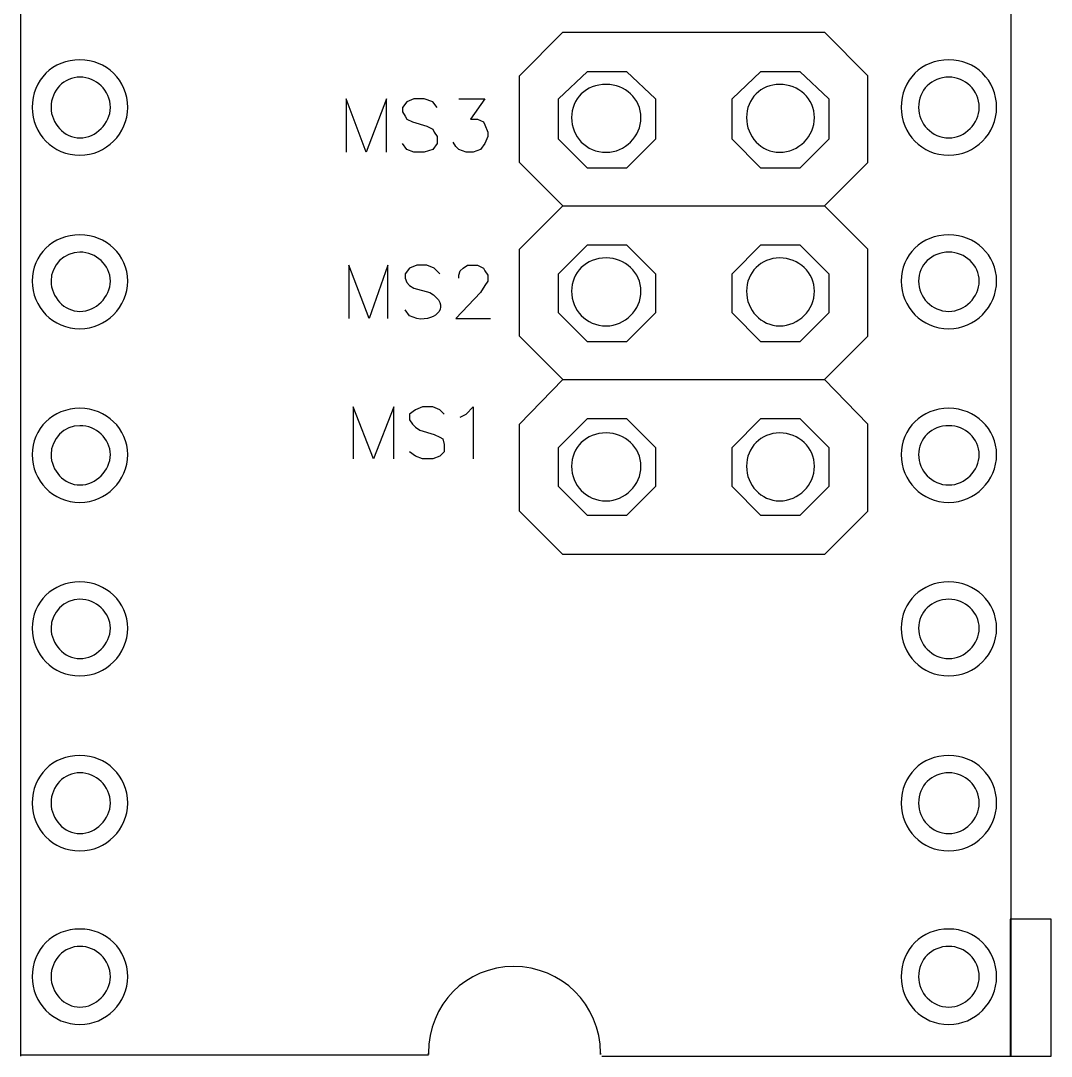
# Model space of a CAD drawing. Extents: x 236 to 550, y 195 to 401.
# Drawn here: x 394.71 to 437.48, y 314.84 to 357.8 of the extents above; entities that cross this region are included whole.
import ezdxf

# ---------------------------------------------------------------- set-up
doc = ezdxf.new("R2010")
doc.units = 0
doc.layers.add('x3v1_1_wiring_diagram', color=7, linetype='CONTINUOUS')

msp = doc.modelspace()

# ---------------------------------------------------------------- linework, layer by layer
at = {"layer": 'x3v1_1_wiring_diagram', "color": 7}
for points in [[(394.7077, 314.8367), (394.7077, 371.8366)], [(435.8075, 314.8367), (435.8075, 371.8366)], [(417.2077, 350.1167), (415.4077, 351.9167), (415.4077, 355.5167), (417.2077, 357.3167), (428.0675, 357.3167)], [(429.8675, 355.5167), (428.0675, 357.3167)], [(419.8476, 355.6967), (421.0475, 354.5566), (421.0475, 352.8768), (419.8476, 351.6766), (418.2276, 351.6766), (417.0277, 352.8768), (417.0277, 354.5566), (418.2276, 355.6967), (419.8476, 355.6967), (419.8476, 355.6967)], [(419.8476, 355.6967), (421.0475, 354.5566), (421.0475, 352.8768), (419.8476, 351.6766), (418.2276, 351.6766), (417.0277, 352.8768), (417.0277, 354.5566), (418.2276, 355.6967), (419.8476, 355.6967), (419.8476, 355.6967)], [(427.0476, 355.6967), (428.2475, 354.5566), (428.2475, 352.8768), (427.0476, 351.6766), (425.4276, 351.6766), (424.2277, 352.8768), (424.2277, 354.5566), (425.4276, 355.6967), (427.0476, 355.6967), (427.0476, 355.6967)], [(427.0476, 355.6967), (428.2475, 354.5566), (428.2475, 352.8768), (427.0476, 351.6766), (425.4276, 351.6766), (424.2277, 352.8768), (424.2277, 354.5566), (425.4276, 355.6967), (427.0476, 355.6967), (427.0476, 355.6967)], [(429.8675, 351.9167), (429.8675, 355.5167)], [(409.8875, 352.3368), (409.8875, 354.5566), (409.0476, 352.3368), (408.2077, 354.5566), (408.2077, 352.3368)], [(411.9877, 354.1966), (411.8077, 354.4367), (411.4477, 354.5566), (411.0276, 354.5566), (410.7277, 354.4367), (410.5477, 354.1966), (410.5477, 354.0166), (410.6676, 353.8366), (410.7277, 353.7167), (410.9675, 353.5968), (411.5676, 353.4168), (411.8077, 353.2966), (411.8675, 353.1767), (411.9877, 352.9967), (411.9877, 352.6968), (411.8077, 352.4567), (411.4477, 352.3368), (411.0276, 352.3368), (410.7277, 352.4567), (410.5477, 352.6968)], [(412.8877, 354.5566), (413.9677, 354.5566), (413.3676, 353.7167), (413.6675, 353.7167), (413.9076, 353.5968), (413.9677, 353.4766), (414.0876, 353.1767), (414.0876, 352.9967), (413.9677, 352.6968), (413.7877, 352.4567), (413.4875, 352.3368), (413.1876, 352.3368), (412.8877, 352.4567), (412.7675, 352.5766), (412.6476, 352.7566)], [(399.1476, 354.1966), (399.1476, 354.1966), (399.1476, 354.1966)], [(399.1476, 354.1966), (399.1476, 354.1966), (399.1476, 354.1966)], [(435.2077, 354.1966), (435.2077, 354.1966), (435.2077, 354.1966)], [(435.2077, 354.1966), (435.2077, 354.1966), (435.2077, 354.1966)], [(428.0675, 350.1167), (429.8675, 351.9167)], [(428.0675, 335.6566), (417.2077, 335.6566), (415.4077, 337.4566), (415.4077, 341.0566), (417.2077, 342.9167), (415.4077, 344.7167), (415.4077, 348.3167), (417.2077, 350.1167)], [(417.2077, 350.1167), (428.0675, 350.1167)], [(429.8675, 348.3167), (428.0675, 350.1167)], [(419.8476, 348.4967), (421.0475, 347.2968), (421.0475, 345.6768), (419.8476, 344.4766), (418.2276, 344.4766), (417.0277, 345.6768), (417.0277, 347.2968), (418.2276, 348.4967), (419.8476, 348.4967), (419.8476, 348.4967)], [(419.8476, 348.4967), (421.0475, 347.2968), (421.0475, 345.6768), (419.8476, 344.4766), (418.2276, 344.4766), (417.0277, 345.6768), (417.0277, 347.2968), (418.2276, 348.4967), (419.8476, 348.4967), (419.8476, 348.4967)], [(427.0476, 348.4967), (428.2475, 347.2968), (428.2475, 345.6768), (427.0476, 344.4766), (425.4276, 344.4766), (424.2277, 345.6768), (424.2277, 347.2968), (425.4276, 348.4967), (427.0476, 348.4967), (427.0476, 348.4967)], [(427.0476, 348.4967), (428.2475, 347.2968), (428.2475, 345.6768), (427.0476, 344.4766), (425.4276, 344.4766), (424.2277, 345.6768), (424.2277, 347.2968), (425.4276, 348.4967), (427.0476, 348.4967), (427.0476, 348.4967)], [(429.8675, 344.7167), (429.8675, 348.3167)], [(409.9476, 345.4367), (409.9476, 347.6568), (409.1675, 345.4367), (408.3276, 347.6568), (408.3276, 345.4367)], [(412.1076, 347.2968), (411.8675, 347.5366), (411.5676, 347.6568), (411.1475, 347.6568), (410.8476, 347.5366), (410.6676, 347.2968), (410.6676, 347.1168), (410.7277, 346.9368), (410.8476, 346.8166), (411.0276, 346.6967), (411.6875, 346.5167)], [(412.8877, 347.1168), (412.8877, 347.2367), (412.9475, 347.4167), (413.0677, 347.5366), (413.2477, 347.6568), (413.6675, 347.6568), (413.9076, 347.5366), (413.9677, 347.4167), (414.0876, 347.2367), (414.0876, 346.9966), (413.9677, 346.8166), (413.7877, 346.5167), (412.7675, 345.4367), (414.2075, 345.4367)], [(399.1476, 346.9966), (399.1476, 346.9966), (399.1476, 346.9966)], [(399.1476, 346.9966), (399.1476, 346.9966), (399.1476, 346.9966)], [(435.2077, 346.9966), (435.2077, 346.9966), (435.2077, 346.9966)], [(435.2077, 346.9966), (435.2077, 346.9966), (435.2077, 346.9966)], [(411.1475, 345.4367), (410.8476, 345.5566), (410.6676, 345.7967)], [(429.8675, 341.0566), (428.0675, 342.9167), (429.8675, 344.7167)], [(417.2077, 342.9167), (428.0675, 342.9167)], [(410.1877, 339.6166), (410.1877, 341.7766), (409.3475, 339.6166), (408.5076, 341.7766), (408.5076, 339.6166)], [(412.2876, 341.4767), (412.1076, 341.6567), (411.8077, 341.7766), (411.3876, 341.7766), (411.0877, 341.6567), (410.8476, 341.4767), (410.8476, 341.2366), (410.9675, 341.0566), (411.0877, 340.9367), (411.2677, 340.8168), (411.8675, 340.6368), (412.1076, 340.5166), (412.2275, 340.4568), (412.2876, 340.2167), (412.2876, 339.9168), (412.1076, 339.7368), (411.8077, 339.6166), (411.3876, 339.6166), (411.0877, 339.7368), (410.8476, 339.9168)], [(412.9475, 341.3568), (413.1876, 341.4767), (413.4875, 341.7766), (413.4875, 339.6166)], [(419.8476, 341.2967), (421.0475, 340.0968), (421.0475, 338.4768), (419.8476, 337.2766), (418.2276, 337.2766), (417.0277, 338.4768), (417.0277, 340.0968), (418.2276, 341.2967), (419.8476, 341.2967), (419.8476, 341.2967)], [(419.8476, 341.2967), (421.0475, 340.0968), (421.0475, 338.4768), (419.8476, 337.2766), (418.2276, 337.2766), (417.0277, 338.4768), (417.0277, 340.0968), (418.2276, 341.2967), (419.8476, 341.2967), (419.8476, 341.2967)], [(427.0476, 341.2967), (428.2475, 340.0968), (428.2475, 338.4768), (427.0476, 337.2766), (425.4276, 337.2766), (424.2277, 338.4768), (424.2277, 340.0968), (425.4276, 341.2967), (427.0476, 341.2967), (427.0476, 341.2967)], [(427.0476, 341.2967), (428.2475, 340.0968), (428.2475, 338.4768), (427.0476, 337.2766), (425.4276, 337.2766), (424.2277, 338.4768), (424.2277, 340.0968), (425.4276, 341.2967), (427.0476, 341.2967), (427.0476, 341.2967)], [(429.8675, 337.4566), (429.8675, 341.0566)], [(399.1476, 339.7966), (399.1476, 339.7966), (399.1476, 339.7966)], [(399.1476, 339.7966), (399.1476, 339.7966), (399.1476, 339.7966)], [(435.2077, 339.7966), (435.2077, 339.7966), (435.2077, 339.7966)], [(435.2077, 339.7966), (435.2077, 339.7966), (435.2077, 339.7966)], [(428.0675, 335.6566), (429.8675, 337.4566)], [(399.1476, 332.5966), (399.1476, 332.5966), (399.1476, 332.5966)], [(399.1476, 332.5966), (399.1476, 332.5966), (399.1476, 332.5966)], [(435.2077, 332.5966), (435.2077, 332.5966), (435.2077, 332.5966)], [(435.2077, 332.5966), (435.2077, 332.5966), (435.2077, 332.5966)], [(399.1476, 325.3368), (399.1476, 325.3368), (399.1476, 325.3368)], [(399.1476, 325.3368), (399.1476, 325.3368), (399.1476, 325.3368)], [(435.2077, 325.3368), (435.2077, 325.3368), (435.2077, 325.3368)], [(435.2077, 325.3368), (435.2077, 325.3368), (435.2077, 325.3368)], [(435.7636, 314.8367), (437.4763, 314.8367), (437.4763, 320.5273), (435.7636, 320.5273), (435.7636, 314.8367), (435.7636, 314.8367)], [(399.1476, 318.1368), (399.1476, 318.1368), (399.1476, 318.1368)], [(399.1476, 318.1368), (399.1476, 318.1368), (399.1476, 318.1368)], [(435.2077, 318.1368), (435.2077, 318.1368), (435.2077, 318.1368)], [(435.2077, 318.1368), (435.2077, 318.1368), (435.2077, 318.1368)], [(394.7074, 314.8994), (411.6274, 314.8994)], [(418.8277, 314.8367), (435.8075, 314.8367)]]:
    msp.add_lwpolyline(points, dxfattribs=at)
at = {"layer": 'x3v1_1_wiring_diagram', "color": 1}
for points in [[(398.4276, 354.1966), (398.4276, 354.1966)], [(398.4276, 354.1966), (398.4276, 354.1966)], [(434.4877, 354.1966), (434.4877, 354.1966)], [(434.4877, 354.1966), (434.4877, 354.1966)], [(420.4477, 353.7768), (420.4477, 353.7768)], [(420.4477, 353.7768), (420.4477, 353.7768)], [(427.6477, 353.7768), (427.6477, 353.7768)], [(427.6477, 353.7768), (427.6477, 353.7768)], [(398.4276, 346.9966), (398.4276, 346.9966)], [(398.4276, 346.9966), (398.4276, 346.9966)], [(434.4877, 346.9966), (434.4877, 346.9966)], [(434.4877, 346.9966), (434.4877, 346.9966)], [(420.4477, 346.5768), (420.4477, 346.5768)], [(420.4477, 346.5768), (420.4477, 346.5768)], [(427.6477, 346.5768), (427.6477, 346.5768)], [(427.6477, 346.5768), (427.6477, 346.5768)], [(398.4276, 339.7966), (398.4276, 339.7966)], [(398.4276, 339.7966), (398.4276, 339.7966)], [(434.4877, 339.7966), (434.4877, 339.7966)], [(434.4877, 339.7966), (434.4877, 339.7966)], [(420.4477, 339.3167), (420.4477, 339.3167)], [(420.4477, 339.3167), (420.4477, 339.3167)], [(427.6477, 339.3167), (427.6477, 339.3167)], [(427.6477, 339.3167), (427.6477, 339.3167)], [(398.4276, 332.5966), (398.4276, 332.5966)], [(398.4276, 332.5966), (398.4276, 332.5966)], [(434.4877, 332.5966), (434.4877, 332.5966)], [(434.4877, 332.5966), (434.4877, 332.5966)], [(398.4276, 325.3368), (398.4276, 325.3368)], [(398.4276, 325.3368), (398.4276, 325.3368)], [(434.4877, 325.3368), (434.4877, 325.3368)], [(434.4877, 325.3368), (434.4877, 325.3368)], [(398.4276, 318.1368), (398.4276, 318.1368)], [(398.4276, 318.1368), (398.4276, 318.1368)], [(434.4877, 318.1368), (434.4877, 318.1368)], [(434.4877, 318.1368), (434.4877, 318.1368)]]:
    msp.add_lwpolyline(points, dxfattribs=at)
at = {"layer": 'x3v1_1_wiring_diagram', "color": 7}
for points in [[(397.1676, 356.1766), (396.0275, 356.1766), (395.1876, 355.3367), (395.1876, 354.1966)], [(397.1676, 356.1766), (396.0275, 356.1766), (395.1876, 355.3367), (395.1876, 354.1966)], [(397.1676, 356.1766), (396.0275, 356.1766), (395.1876, 355.3367), (395.1876, 354.1966)], [(397.1676, 356.1766), (396.0275, 356.1766), (395.1876, 355.3367), (395.1876, 354.1966)], [(399.1476, 354.1966), (399.1476, 355.3367), (398.2476, 356.1766), (397.1676, 356.1766)], [(399.1476, 354.1966), (399.1476, 355.3367), (398.2476, 356.1766), (397.1676, 356.1766)], [(399.1476, 354.1966), (399.1476, 355.3367), (398.2476, 356.1766), (397.1676, 356.1766)], [(399.1476, 354.1966), (399.1476, 355.3367), (398.2476, 356.1766), (397.1676, 356.1766)], [(433.2277, 356.1766), (432.0876, 356.1766), (431.2477, 355.3367), (431.2477, 354.1966)], [(433.2277, 356.1766), (432.0876, 356.1766), (431.2477, 355.3367), (431.2477, 354.1966)], [(433.2277, 356.1766), (432.0876, 356.1766), (431.2477, 355.3367), (431.2477, 354.1966)], [(433.2277, 356.1766), (432.0876, 356.1766), (431.2477, 355.3367), (431.2477, 354.1966)], [(435.2077, 354.1966), (435.2077, 355.3367), (434.3077, 356.1766), (433.2277, 356.1766)], [(435.2077, 354.1966), (435.2077, 355.3367), (434.3077, 356.1766), (433.2277, 356.1766)], [(435.2077, 354.1966), (435.2077, 355.3367), (434.3077, 356.1766), (433.2277, 356.1766)], [(435.2077, 354.1966), (435.2077, 355.3367), (434.3077, 356.1766), (433.2277, 356.1766)], [(395.1876, 354.1966), (395.1876, 353.1166), (396.0275, 352.2166), (397.1676, 352.2166)], [(395.1876, 354.1966), (395.1876, 353.1166), (396.0275, 352.2166), (397.1676, 352.2166)], [(395.1876, 354.1966), (395.1876, 353.1166), (396.0275, 352.2166), (397.1676, 352.2166)], [(395.1876, 354.1966), (395.1876, 353.1166), (396.0275, 352.2166), (397.1676, 352.2166)], [(397.1676, 352.2166), (398.2476, 352.2166), (399.1476, 353.1166), (399.1476, 354.1966)], [(397.1676, 352.2166), (398.2476, 352.2166), (399.1476, 353.1166), (399.1476, 354.1966)], [(397.1676, 352.2166), (398.2476, 352.2166), (399.1476, 353.1166), (399.1476, 354.1966)], [(397.1676, 352.2166), (398.2476, 352.2166), (399.1476, 353.1166), (399.1476, 354.1966)], [(431.2477, 354.1966), (431.2477, 353.1166), (432.0876, 352.2166), (433.2277, 352.2166)], [(431.2477, 354.1966), (431.2477, 353.1166), (432.0876, 352.2166), (433.2277, 352.2166)], [(431.2477, 354.1966), (431.2477, 353.1166), (432.0876, 352.2166), (433.2277, 352.2166)], [(431.2477, 354.1966), (431.2477, 353.1166), (432.0876, 352.2166), (433.2277, 352.2166)], [(433.2277, 352.2166), (434.3077, 352.2166), (435.2077, 353.1166), (435.2077, 354.1966)], [(433.2277, 352.2166), (434.3077, 352.2166), (435.2077, 353.1166), (435.2077, 354.1966)], [(433.2277, 352.2166), (434.3077, 352.2166), (435.2077, 353.1166), (435.2077, 354.1966)], [(433.2277, 352.2166), (434.3077, 352.2166), (435.2077, 353.1166), (435.2077, 354.1966)], [(397.1676, 348.9168), (396.0275, 348.9168), (395.1876, 348.0766), (395.1876, 346.9966)], [(397.1676, 348.9168), (396.0275, 348.9168), (395.1876, 348.0766), (395.1876, 346.9966)], [(397.1676, 348.9168), (396.0275, 348.9168), (395.1876, 348.0766), (395.1876, 346.9966)], [(397.1676, 348.9168), (396.0275, 348.9168), (395.1876, 348.0766), (395.1876, 346.9966)], [(399.1476, 346.9966), (399.1476, 348.0766), (398.2476, 348.9168), (397.1676, 348.9168)], [(399.1476, 346.9966), (399.1476, 348.0766), (398.2476, 348.9168), (397.1676, 348.9168)], [(399.1476, 346.9966), (399.1476, 348.0766), (398.2476, 348.9168), (397.1676, 348.9168)], [(399.1476, 346.9966), (399.1476, 348.0766), (398.2476, 348.9168), (397.1676, 348.9168)], [(433.2277, 348.9168), (432.0876, 348.9168), (431.2477, 348.0766), (431.2477, 346.9966)], [(433.2277, 348.9168), (432.0876, 348.9168), (431.2477, 348.0766), (431.2477, 346.9966)], [(433.2277, 348.9168), (432.0876, 348.9168), (431.2477, 348.0766), (431.2477, 346.9966)], [(433.2277, 348.9168), (432.0876, 348.9168), (431.2477, 348.0766), (431.2477, 346.9966)], [(435.2077, 346.9966), (435.2077, 348.0766), (434.3077, 348.9168), (433.2277, 348.9168)], [(435.2077, 346.9966), (435.2077, 348.0766), (434.3077, 348.9168), (433.2277, 348.9168)], [(435.2077, 346.9966), (435.2077, 348.0766), (434.3077, 348.9168), (433.2277, 348.9168)], [(435.2077, 346.9966), (435.2077, 348.0766), (434.3077, 348.9168), (433.2277, 348.9168)], [(395.1876, 346.9966), (395.1876, 345.9166), (396.0275, 345.0166), (397.1676, 345.0166)], [(395.1876, 346.9966), (395.1876, 345.9166), (396.0275, 345.0166), (397.1676, 345.0166)], [(395.1876, 346.9966), (395.1876, 345.9166), (396.0275, 345.0166), (397.1676, 345.0166)], [(395.1876, 346.9966), (395.1876, 345.9166), (396.0275, 345.0166), (397.1676, 345.0166)], [(397.1676, 345.0166), (398.2476, 345.0166), (399.1476, 345.9166), (399.1476, 346.9966)], [(397.1676, 345.0166), (398.2476, 345.0166), (399.1476, 345.9166), (399.1476, 346.9966)], [(397.1676, 345.0166), (398.2476, 345.0166), (399.1476, 345.9166), (399.1476, 346.9966)], [(397.1676, 345.0166), (398.2476, 345.0166), (399.1476, 345.9166), (399.1476, 346.9966)], [(431.2477, 346.9966), (431.2477, 345.9166), (432.0876, 345.0166), (433.2277, 345.0166)], [(431.2477, 346.9966), (431.2477, 345.9166), (432.0876, 345.0166), (433.2277, 345.0166)], [(431.2477, 346.9966), (431.2477, 345.9166), (432.0876, 345.0166), (433.2277, 345.0166)], [(431.2477, 346.9966), (431.2477, 345.9166), (432.0876, 345.0166), (433.2277, 345.0166)], [(433.2277, 345.0166), (434.3077, 345.0166), (435.2077, 345.9166), (435.2077, 346.9966)], [(433.2277, 345.0166), (434.3077, 345.0166), (435.2077, 345.9166), (435.2077, 346.9966)], [(433.2277, 345.0166), (434.3077, 345.0166), (435.2077, 345.9166), (435.2077, 346.9966)], [(433.2277, 345.0166), (434.3077, 345.0166), (435.2077, 345.9166), (435.2077, 346.9966)], [(411.6875, 346.5167), (412.5815, 346.0037), (411.9945, 345.3109), (411.1475, 345.4367)], [(397.1676, 341.7168), (396.0275, 341.7168), (395.1876, 340.8766), (395.1876, 339.7966)], [(397.1676, 341.7168), (396.0275, 341.7168), (395.1876, 340.8766), (395.1876, 339.7966)], [(397.1676, 341.7168), (396.0275, 341.7168), (395.1876, 340.8766), (395.1876, 339.7966)], [(397.1676, 341.7168), (396.0275, 341.7168), (395.1876, 340.8766), (395.1876, 339.7966)], [(399.1476, 339.7966), (399.1476, 340.8766), (398.2476, 341.7168), (397.1676, 341.7168)], [(399.1476, 339.7966), (399.1476, 340.8766), (398.2476, 341.7168), (397.1676, 341.7168)], [(399.1476, 339.7966), (399.1476, 340.8766), (398.2476, 341.7168), (397.1676, 341.7168)], [(399.1476, 339.7966), (399.1476, 340.8766), (398.2476, 341.7168), (397.1676, 341.7168)], [(433.2277, 341.7168), (432.0876, 341.7168), (431.2477, 340.8766), (431.2477, 339.7966)], [(433.2277, 341.7168), (432.0876, 341.7168), (431.2477, 340.8766), (431.2477, 339.7966)], [(433.2277, 341.7168), (432.0876, 341.7168), (431.2477, 340.8766), (431.2477, 339.7966)], [(433.2277, 341.7168), (432.0876, 341.7168), (431.2477, 340.8766), (431.2477, 339.7966)], [(435.2077, 339.7966), (435.2077, 340.8766), (434.3077, 341.7168), (433.2277, 341.7168)], [(435.2077, 339.7966), (435.2077, 340.8766), (434.3077, 341.7168), (433.2277, 341.7168)], [(435.2077, 339.7966), (435.2077, 340.8766), (434.3077, 341.7168), (433.2277, 341.7168)], [(435.2077, 339.7966), (435.2077, 340.8766), (434.3077, 341.7168), (433.2277, 341.7168)], [(395.1876, 339.7966), (395.1876, 338.7166), (396.0275, 337.8166), (397.1676, 337.8166)], [(395.1876, 339.7966), (395.1876, 338.7166), (396.0275, 337.8166), (397.1676, 337.8166)], [(395.1876, 339.7966), (395.1876, 338.7166), (396.0275, 337.8166), (397.1676, 337.8166)], [(395.1876, 339.7966), (395.1876, 338.7166), (396.0275, 337.8166), (397.1676, 337.8166)], [(397.1676, 337.8166), (398.2476, 337.8166), (399.1476, 338.7166), (399.1476, 339.7966)], [(397.1676, 337.8166), (398.2476, 337.8166), (399.1476, 338.7166), (399.1476, 339.7966)], [(397.1676, 337.8166), (398.2476, 337.8166), (399.1476, 338.7166), (399.1476, 339.7966)], [(397.1676, 337.8166), (398.2476, 337.8166), (399.1476, 338.7166), (399.1476, 339.7966)], [(431.2477, 339.7966), (431.2477, 338.7166), (432.0876, 337.8166), (433.2277, 337.8166)], [(431.2477, 339.7966), (431.2477, 338.7166), (432.0876, 337.8166), (433.2277, 337.8166)], [(431.2477, 339.7966), (431.2477, 338.7166), (432.0876, 337.8166), (433.2277, 337.8166)], [(431.2477, 339.7966), (431.2477, 338.7166), (432.0876, 337.8166), (433.2277, 337.8166)], [(433.2277, 337.8166), (434.3077, 337.8166), (435.2077, 338.7166), (435.2077, 339.7966)], [(433.2277, 337.8166), (434.3077, 337.8166), (435.2077, 338.7166), (435.2077, 339.7966)], [(433.2277, 337.8166), (434.3077, 337.8166), (435.2077, 338.7166), (435.2077, 339.7966)], [(433.2277, 337.8166), (434.3077, 337.8166), (435.2077, 338.7166), (435.2077, 339.7966)], [(397.1676, 334.5168), (396.0275, 334.5168), (395.1876, 333.6766), (395.1876, 332.5966)], [(397.1676, 334.5168), (396.0275, 334.5168), (395.1876, 333.6766), (395.1876, 332.5966)], [(397.1676, 334.5168), (396.0275, 334.5168), (395.1876, 333.6766), (395.1876, 332.5966)], [(397.1676, 334.5168), (396.0275, 334.5168), (395.1876, 333.6766), (395.1876, 332.5966)], [(399.1476, 332.5966), (399.1476, 333.6766), (398.2476, 334.5168), (397.1676, 334.5168)], [(399.1476, 332.5966), (399.1476, 333.6766), (398.2476, 334.5168), (397.1676, 334.5168)], [(399.1476, 332.5966), (399.1476, 333.6766), (398.2476, 334.5168), (397.1676, 334.5168)], [(399.1476, 332.5966), (399.1476, 333.6766), (398.2476, 334.5168), (397.1676, 334.5168)], [(433.2277, 334.5168), (432.0876, 334.5168), (431.2477, 333.6766), (431.2477, 332.5966)], [(433.2277, 334.5168), (432.0876, 334.5168), (431.2477, 333.6766), (431.2477, 332.5966)], [(433.2277, 334.5168), (432.0876, 334.5168), (431.2477, 333.6766), (431.2477, 332.5966)], [(433.2277, 334.5168), (432.0876, 334.5168), (431.2477, 333.6766), (431.2477, 332.5966)], [(435.2077, 332.5966), (435.2077, 333.6766), (434.3077, 334.5168), (433.2277, 334.5168)], [(435.2077, 332.5966), (435.2077, 333.6766), (434.3077, 334.5168), (433.2277, 334.5168)], [(435.2077, 332.5966), (435.2077, 333.6766), (434.3077, 334.5168), (433.2277, 334.5168)], [(435.2077, 332.5966), (435.2077, 333.6766), (434.3077, 334.5168), (433.2277, 334.5168)], [(395.1876, 332.5966), (395.1876, 331.5166), (396.0275, 330.6166), (397.1676, 330.6166)], [(395.1876, 332.5966), (395.1876, 331.5166), (396.0275, 330.6166), (397.1676, 330.6166)], [(395.1876, 332.5966), (395.1876, 331.5166), (396.0275, 330.6166), (397.1676, 330.6166)], [(395.1876, 332.5966), (395.1876, 331.5166), (396.0275, 330.6166), (397.1676, 330.6166)], [(397.1676, 330.6166), (398.2476, 330.6166), (399.1476, 331.5166), (399.1476, 332.5966)], [(397.1676, 330.6166), (398.2476, 330.6166), (399.1476, 331.5166), (399.1476, 332.5966)], [(397.1676, 330.6166), (398.2476, 330.6166), (399.1476, 331.5166), (399.1476, 332.5966)], [(397.1676, 330.6166), (398.2476, 330.6166), (399.1476, 331.5166), (399.1476, 332.5966)], [(431.2477, 332.5966), (431.2477, 331.5166), (432.0876, 330.6166), (433.2277, 330.6166)], [(431.2477, 332.5966), (431.2477, 331.5166), (432.0876, 330.6166), (433.2277, 330.6166)], [(431.2477, 332.5966), (431.2477, 331.5166), (432.0876, 330.6166), (433.2277, 330.6166)], [(431.2477, 332.5966), (431.2477, 331.5166), (432.0876, 330.6166), (433.2277, 330.6166)], [(433.2277, 330.6166), (434.3077, 330.6166), (435.2077, 331.5166), (435.2077, 332.5966)], [(433.2277, 330.6166), (434.3077, 330.6166), (435.2077, 331.5166), (435.2077, 332.5966)], [(433.2277, 330.6166), (434.3077, 330.6166), (435.2077, 331.5166), (435.2077, 332.5966)], [(433.2277, 330.6166), (434.3077, 330.6166), (435.2077, 331.5166), (435.2077, 332.5966)], [(397.1676, 327.3168), (396.0275, 327.3168), (395.1876, 326.4766), (395.1876, 325.3368)], [(397.1676, 327.3168), (396.0275, 327.3168), (395.1876, 326.4766), (395.1876, 325.3368)], [(397.1676, 327.3168), (396.0275, 327.3168), (395.1876, 326.4766), (395.1876, 325.3368)], [(397.1676, 327.3168), (396.0275, 327.3168), (395.1876, 326.4766), (395.1876, 325.3368)], [(399.1476, 325.3368), (399.1476, 326.4766), (398.2476, 327.3168), (397.1676, 327.3168)], [(399.1476, 325.3368), (399.1476, 326.4766), (398.2476, 327.3168), (397.1676, 327.3168)], [(399.1476, 325.3368), (399.1476, 326.4766), (398.2476, 327.3168), (397.1676, 327.3168)], [(399.1476, 325.3368), (399.1476, 326.4766), (398.2476, 327.3168), (397.1676, 327.3168)], [(433.2277, 327.3168), (432.0876, 327.3168), (431.2477, 326.4766), (431.2477, 325.3368)], [(433.2277, 327.3168), (432.0876, 327.3168), (431.2477, 326.4766), (431.2477, 325.3368)], [(433.2277, 327.3168), (432.0876, 327.3168), (431.2477, 326.4766), (431.2477, 325.3368)], [(433.2277, 327.3168), (432.0876, 327.3168), (431.2477, 326.4766), (431.2477, 325.3368)], [(435.2077, 325.3368), (435.2077, 326.4766), (434.3077, 327.3168), (433.2277, 327.3168)], [(435.2077, 325.3368), (435.2077, 326.4766), (434.3077, 327.3168), (433.2277, 327.3168)], [(435.2077, 325.3368), (435.2077, 326.4766), (434.3077, 327.3168), (433.2277, 327.3168)], [(435.2077, 325.3368), (435.2077, 326.4766), (434.3077, 327.3168), (433.2277, 327.3168)], [(395.1876, 325.3368), (395.1876, 324.2568), (396.0275, 323.3568), (397.1676, 323.3568)], [(395.1876, 325.3368), (395.1876, 324.2568), (396.0275, 323.3568), (397.1676, 323.3568)], [(395.1876, 325.3368), (395.1876, 324.2568), (396.0275, 323.3568), (397.1676, 323.3568)], [(395.1876, 325.3368), (395.1876, 324.2568), (396.0275, 323.3568), (397.1676, 323.3568)], [(397.1676, 323.3568), (398.2476, 323.3568), (399.1476, 324.2568), (399.1476, 325.3368)], [(397.1676, 323.3568), (398.2476, 323.3568), (399.1476, 324.2568), (399.1476, 325.3368)], [(397.1676, 323.3568), (398.2476, 323.3568), (399.1476, 324.2568), (399.1476, 325.3368)], [(397.1676, 323.3568), (398.2476, 323.3568), (399.1476, 324.2568), (399.1476, 325.3368)], [(431.2477, 325.3368), (431.2477, 324.2568), (432.0876, 323.3568), (433.2277, 323.3568)], [(431.2477, 325.3368), (431.2477, 324.2568), (432.0876, 323.3568), (433.2277, 323.3568)], [(431.2477, 325.3368), (431.2477, 324.2568), (432.0876, 323.3568), (433.2277, 323.3568)], [(431.2477, 325.3368), (431.2477, 324.2568), (432.0876, 323.3568), (433.2277, 323.3568)], [(433.2277, 323.3568), (434.3077, 323.3568), (435.2077, 324.2568), (435.2077, 325.3368)], [(433.2277, 323.3568), (434.3077, 323.3568), (435.2077, 324.2568), (435.2077, 325.3368)], [(433.2277, 323.3568), (434.3077, 323.3568), (435.2077, 324.2568), (435.2077, 325.3368)], [(433.2277, 323.3568), (434.3077, 323.3568), (435.2077, 324.2568), (435.2077, 325.3368)], [(397.1676, 320.1168), (396.0275, 320.1168), (395.1876, 319.2766), (395.1876, 318.1368)], [(397.1676, 320.1168), (396.0275, 320.1168), (395.1876, 319.2766), (395.1876, 318.1368)], [(397.1676, 320.1168), (396.0275, 320.1168), (395.1876, 319.2766), (395.1876, 318.1368)], [(397.1676, 320.1168), (396.0275, 320.1168), (395.1876, 319.2766), (395.1876, 318.1368)], [(399.1476, 318.1368), (399.1476, 319.2766), (398.2476, 320.1168), (397.1676, 320.1168)], [(399.1476, 318.1368), (399.1476, 319.2766), (398.2476, 320.1168), (397.1676, 320.1168)], [(399.1476, 318.1368), (399.1476, 319.2766), (398.2476, 320.1168), (397.1676, 320.1168)], [(399.1476, 318.1368), (399.1476, 319.2766), (398.2476, 320.1168), (397.1676, 320.1168)], [(433.2277, 320.1168), (432.0876, 320.1168), (431.2477, 319.2766), (431.2477, 318.1368)], [(433.2277, 320.1168), (432.0876, 320.1168), (431.2477, 319.2766), (431.2477, 318.1368)], [(433.2277, 320.1168), (432.0876, 320.1168), (431.2477, 319.2766), (431.2477, 318.1368)], [(433.2277, 320.1168), (432.0876, 320.1168), (431.2477, 319.2766), (431.2477, 318.1368)], [(435.2077, 318.1368), (435.2077, 319.2766), (434.3077, 320.1168), (433.2277, 320.1168)], [(435.2077, 318.1368), (435.2077, 319.2766), (434.3077, 320.1168), (433.2277, 320.1168)], [(435.2077, 318.1368), (435.2077, 319.2766), (434.3077, 320.1168), (433.2277, 320.1168)], [(435.2077, 318.1368), (435.2077, 319.2766), (434.3077, 320.1168), (433.2277, 320.1168)], [(415.1673, 318.5595), (413.1873, 318.5595), (411.6274, 316.9993), (411.6274, 314.9595)], [(418.7673, 314.9595), (418.7673, 316.9993), (417.1473, 318.5595), (415.1673, 318.5595)], [(395.1876, 318.1368), (395.1876, 317.0568), (396.0275, 316.1568), (397.1676, 316.1568)], [(395.1876, 318.1368), (395.1876, 317.0568), (396.0275, 316.1568), (397.1676, 316.1568)], [(395.1876, 318.1368), (395.1876, 317.0568), (396.0275, 316.1568), (397.1676, 316.1568)], [(395.1876, 318.1368), (395.1876, 317.0568), (396.0275, 316.1568), (397.1676, 316.1568)], [(397.1676, 316.1568), (398.2476, 316.1568), (399.1476, 317.0568), (399.1476, 318.1368)], [(397.1676, 316.1568), (398.2476, 316.1568), (399.1476, 317.0568), (399.1476, 318.1368)], [(397.1676, 316.1568), (398.2476, 316.1568), (399.1476, 317.0568), (399.1476, 318.1368)], [(397.1676, 316.1568), (398.2476, 316.1568), (399.1476, 317.0568), (399.1476, 318.1368)], [(431.2477, 318.1368), (431.2477, 317.0568), (432.0876, 316.1568), (433.2277, 316.1568)], [(431.2477, 318.1368), (431.2477, 317.0568), (432.0876, 316.1568), (433.2277, 316.1568)], [(431.2477, 318.1368), (431.2477, 317.0568), (432.0876, 316.1568), (433.2277, 316.1568)], [(431.2477, 318.1368), (431.2477, 317.0568), (432.0876, 316.1568), (433.2277, 316.1568)], [(433.2277, 316.1568), (434.3077, 316.1568), (435.2077, 317.0568), (435.2077, 318.1368)], [(433.2277, 316.1568), (434.3077, 316.1568), (435.2077, 317.0568), (435.2077, 318.1368)], [(433.2277, 316.1568), (434.3077, 316.1568), (435.2077, 317.0568), (435.2077, 318.1368)], [(433.2277, 316.1568), (434.3077, 316.1568), (435.2077, 317.0568), (435.2077, 318.1368)], [(411.6274, 314.9595), (411.6274, 314.8994), (411.6274, 314.8994), (411.6274, 314.9595)], [(418.7673, 314.9595), (418.7673, 314.8994), (418.7673, 314.8994), (418.7673, 314.9595)]]:
    msp.add_open_spline(points, degree=3, dxfattribs=at)
at = {"layer": 'x3v1_1_wiring_diagram', "color": 1}
for points in [[(397.1676, 355.4566), (396.5077, 355.4566), (395.9677, 354.9166), (395.9677, 354.1966)], [(397.1676, 355.4566), (396.5077, 355.4566), (395.9677, 354.9166), (395.9677, 354.1966)], [(398.4276, 354.1966), (398.4276, 354.9166), (397.8275, 355.4566), (397.1676, 355.4566)], [(398.4276, 354.1966), (398.4276, 354.9166), (397.8275, 355.4566), (397.1676, 355.4566)], [(433.2277, 355.4566), (432.5077, 355.4566), (431.9677, 354.9166), (431.9677, 354.1966)], [(433.2277, 355.4566), (432.5077, 355.4566), (431.9677, 354.9166), (431.9677, 354.1966)], [(434.4877, 354.1966), (434.4877, 354.9166), (433.8876, 355.4566), (433.2277, 355.4566)], [(434.4877, 354.1966), (434.4877, 354.9166), (433.8876, 355.4566), (433.2277, 355.4566)], [(419.0077, 355.1567), (418.1675, 355.1567), (417.5677, 354.5566), (417.5677, 353.7768)], [(419.0077, 355.1567), (418.1675, 355.1567), (417.5677, 354.5566), (417.5677, 353.7768)], [(420.4477, 353.7768), (420.4477, 354.5566), (419.7875, 355.1567), (419.0077, 355.1567)], [(420.4477, 353.7768), (420.4477, 354.5566), (419.7875, 355.1567), (419.0077, 355.1567)], [(426.2077, 355.1567), (425.4276, 355.1567), (424.8275, 354.5566), (424.8275, 353.7768)], [(426.2077, 355.1567), (425.4276, 355.1567), (424.8275, 354.5566), (424.8275, 353.7768)], [(427.6477, 353.7768), (427.6477, 354.5566), (426.9875, 355.1567), (426.2077, 355.1567)], [(427.6477, 353.7768), (427.6477, 354.5566), (426.9875, 355.1567), (426.2077, 355.1567)], [(395.9677, 354.1966), (395.9677, 353.5367), (396.5077, 352.9366), (397.1676, 352.9366)], [(395.9677, 354.1966), (395.9677, 353.5367), (396.5077, 352.9366), (397.1676, 352.9366)], [(397.1676, 352.9366), (397.8275, 352.9366), (398.4276, 353.5367), (398.4276, 354.1966)], [(397.1676, 352.9366), (397.8275, 352.9366), (398.4276, 353.5367), (398.4276, 354.1966)], [(431.9677, 354.1966), (431.9677, 353.5367), (432.5077, 352.9366), (433.2277, 352.9366)], [(431.9677, 354.1966), (431.9677, 353.5367), (432.5077, 352.9366), (433.2277, 352.9366)], [(433.2277, 352.9366), (433.8876, 352.9366), (434.4877, 353.5367), (434.4877, 354.1966)], [(433.2277, 352.9366), (433.8876, 352.9366), (434.4877, 353.5367), (434.4877, 354.1966)], [(417.5677, 353.7768), (417.5677, 352.9967), (418.1675, 352.3368), (419.0077, 352.3368)], [(417.5677, 353.7768), (417.5677, 352.9967), (418.1675, 352.3368), (419.0077, 352.3368)], [(419.0077, 352.3368), (419.7875, 352.3368), (420.4477, 352.9967), (420.4477, 353.7768)], [(419.0077, 352.3368), (419.7875, 352.3368), (420.4477, 352.9967), (420.4477, 353.7768)], [(424.8275, 353.7768), (424.8275, 352.9967), (425.4276, 352.3368), (426.2077, 352.3368)], [(424.8275, 353.7768), (424.8275, 352.9967), (425.4276, 352.3368), (426.2077, 352.3368)], [(426.2077, 352.3368), (426.9875, 352.3368), (427.6477, 352.9967), (427.6477, 353.7768)], [(426.2077, 352.3368), (426.9875, 352.3368), (427.6477, 352.9967), (427.6477, 353.7768)], [(397.1676, 348.1968), (396.5077, 348.1968), (395.9677, 347.6568), (395.9677, 346.9966)], [(397.1676, 348.1968), (396.5077, 348.1968), (395.9677, 347.6568), (395.9677, 346.9966)], [(398.4276, 346.9966), (398.4276, 347.6568), (397.8275, 348.1968), (397.1676, 348.1968)], [(398.4276, 346.9966), (398.4276, 347.6568), (397.8275, 348.1968), (397.1676, 348.1968)], [(433.2277, 348.1968), (432.5077, 348.1968), (431.9677, 347.6568), (431.9677, 346.9966)], [(433.2277, 348.1968), (432.5077, 348.1968), (431.9677, 347.6568), (431.9677, 346.9966)], [(434.4877, 346.9966), (434.4877, 347.6568), (433.8876, 348.1968), (433.2277, 348.1968)], [(434.4877, 346.9966), (434.4877, 347.6568), (433.8876, 348.1968), (433.2277, 348.1968)], [(419.0077, 347.9567), (418.1675, 347.9567), (417.5677, 347.3566), (417.5677, 346.5768)], [(419.0077, 347.9567), (418.1675, 347.9567), (417.5677, 347.3566), (417.5677, 346.5768)], [(420.4477, 346.5768), (420.4477, 347.3566), (419.7875, 347.9567), (419.0077, 347.9567)], [(420.4477, 346.5768), (420.4477, 347.3566), (419.7875, 347.9567), (419.0077, 347.9567)], [(426.2077, 347.9567), (425.4276, 347.9567), (424.8275, 347.3566), (424.8275, 346.5768)], [(426.2077, 347.9567), (425.4276, 347.9567), (424.8275, 347.3566), (424.8275, 346.5768)], [(427.6477, 346.5768), (427.6477, 347.3566), (426.9875, 347.9567), (426.2077, 347.9567)], [(427.6477, 346.5768), (427.6477, 347.3566), (426.9875, 347.9567), (426.2077, 347.9567)], [(395.9677, 346.9966), (395.9677, 346.3367), (396.5077, 345.7366), (397.1676, 345.7366)], [(395.9677, 346.9966), (395.9677, 346.3367), (396.5077, 345.7366), (397.1676, 345.7366)], [(397.1676, 345.7366), (397.8275, 345.7366), (398.4276, 346.3367), (398.4276, 346.9966)], [(397.1676, 345.7366), (397.8275, 345.7366), (398.4276, 346.3367), (398.4276, 346.9966)], [(431.9677, 346.9966), (431.9677, 346.3367), (432.5077, 345.7366), (433.2277, 345.7366)], [(431.9677, 346.9966), (431.9677, 346.3367), (432.5077, 345.7366), (433.2277, 345.7366)], [(433.2277, 345.7366), (433.8876, 345.7366), (434.4877, 346.3367), (434.4877, 346.9966)], [(433.2277, 345.7366), (433.8876, 345.7366), (434.4877, 346.3367), (434.4877, 346.9966)], [(417.5677, 346.5768), (417.5677, 345.7967), (418.1675, 345.1368), (419.0077, 345.1368)], [(417.5677, 346.5768), (417.5677, 345.7967), (418.1675, 345.1368), (419.0077, 345.1368)], [(419.0077, 345.1368), (419.7875, 345.1368), (420.4477, 345.7967), (420.4477, 346.5768)], [(419.0077, 345.1368), (419.7875, 345.1368), (420.4477, 345.7967), (420.4477, 346.5768)], [(424.8275, 346.5768), (424.8275, 345.7967), (425.4276, 345.1368), (426.2077, 345.1368)], [(424.8275, 346.5768), (424.8275, 345.7967), (425.4276, 345.1368), (426.2077, 345.1368)], [(426.2077, 345.1368), (426.9875, 345.1368), (427.6477, 345.7967), (427.6477, 346.5768)], [(426.2077, 345.1368), (426.9875, 345.1368), (427.6477, 345.7967), (427.6477, 346.5768)], [(397.1676, 340.9968), (396.5077, 340.9968), (395.9677, 340.4568), (395.9677, 339.7966)], [(397.1676, 340.9968), (396.5077, 340.9968), (395.9677, 340.4568), (395.9677, 339.7966)], [(398.4276, 339.7966), (398.4276, 340.4568), (397.8275, 340.9968), (397.1676, 340.9968)], [(398.4276, 339.7966), (398.4276, 340.4568), (397.8275, 340.9968), (397.1676, 340.9968)], [(419.0077, 340.6966), (418.1675, 340.6966), (417.5677, 340.0968), (417.5677, 339.3167)], [(419.0077, 340.6966), (418.1675, 340.6966), (417.5677, 340.0968), (417.5677, 339.3167)], [(420.4477, 339.3167), (420.4477, 340.0968), (419.7875, 340.6966), (419.0077, 340.6966)], [(420.4477, 339.3167), (420.4477, 340.0968), (419.7875, 340.6966), (419.0077, 340.6966)], [(426.2077, 340.6966), (425.4276, 340.6966), (424.8275, 340.0968), (424.8275, 339.3167)], [(426.2077, 340.6966), (425.4276, 340.6966), (424.8275, 340.0968), (424.8275, 339.3167)], [(427.6477, 339.3167), (427.6477, 340.0968), (426.9875, 340.6966), (426.2077, 340.6966)], [(427.6477, 339.3167), (427.6477, 340.0968), (426.9875, 340.6966), (426.2077, 340.6966)], [(433.2277, 340.9968), (432.5077, 340.9968), (431.9677, 340.4568), (431.9677, 339.7966)], [(433.2277, 340.9968), (432.5077, 340.9968), (431.9677, 340.4568), (431.9677, 339.7966)], [(434.4877, 339.7966), (434.4877, 340.4568), (433.8876, 340.9968), (433.2277, 340.9968)], [(434.4877, 339.7966), (434.4877, 340.4568), (433.8876, 340.9968), (433.2277, 340.9968)], [(395.9677, 339.7966), (395.9677, 339.1367), (396.5077, 338.5366), (397.1676, 338.5366)], [(395.9677, 339.7966), (395.9677, 339.1367), (396.5077, 338.5366), (397.1676, 338.5366)], [(397.1676, 338.5366), (397.8275, 338.5366), (398.4276, 339.1367), (398.4276, 339.7966)], [(397.1676, 338.5366), (397.8275, 338.5366), (398.4276, 339.1367), (398.4276, 339.7966)], [(431.9677, 339.7966), (431.9677, 339.1367), (432.5077, 338.5366), (433.2277, 338.5366)], [(431.9677, 339.7966), (431.9677, 339.1367), (432.5077, 338.5366), (433.2277, 338.5366)], [(433.2277, 338.5366), (433.8876, 338.5366), (434.4877, 339.1367), (434.4877, 339.7966)], [(433.2277, 338.5366), (433.8876, 338.5366), (434.4877, 339.1367), (434.4877, 339.7966)], [(417.5677, 339.3167), (417.5677, 338.5366), (418.1675, 337.8767), (419.0077, 337.8767)], [(417.5677, 339.3167), (417.5677, 338.5366), (418.1675, 337.8767), (419.0077, 337.8767)], [(419.0077, 337.8767), (419.7875, 337.8767), (420.4477, 338.5366), (420.4477, 339.3167)], [(419.0077, 337.8767), (419.7875, 337.8767), (420.4477, 338.5366), (420.4477, 339.3167)], [(424.8275, 339.3167), (424.8275, 338.5366), (425.4276, 337.8767), (426.2077, 337.8767)], [(424.8275, 339.3167), (424.8275, 338.5366), (425.4276, 337.8767), (426.2077, 337.8767)], [(426.2077, 337.8767), (426.9875, 337.8767), (427.6477, 338.5366), (427.6477, 339.3167)], [(426.2077, 337.8767), (426.9875, 337.8767), (427.6477, 338.5366), (427.6477, 339.3167)], [(397.1676, 333.7968), (396.5077, 333.7968), (395.9677, 333.2568), (395.9677, 332.5966)], [(397.1676, 333.7968), (396.5077, 333.7968), (395.9677, 333.2568), (395.9677, 332.5966)], [(398.4276, 332.5966), (398.4276, 333.2568), (397.8275, 333.7968), (397.1676, 333.7968)], [(398.4276, 332.5966), (398.4276, 333.2568), (397.8275, 333.7968), (397.1676, 333.7968)], [(433.2277, 333.7968), (432.5077, 333.7968), (431.9677, 333.2568), (431.9677, 332.5966)], [(433.2277, 333.7968), (432.5077, 333.7968), (431.9677, 333.2568), (431.9677, 332.5966)], [(434.4877, 332.5966), (434.4877, 333.2568), (433.8876, 333.7968), (433.2277, 333.7968)], [(434.4877, 332.5966), (434.4877, 333.2568), (433.8876, 333.7968), (433.2277, 333.7968)], [(395.9677, 332.5966), (395.9677, 331.9367), (396.5077, 331.3366), (397.1676, 331.3366)], [(395.9677, 332.5966), (395.9677, 331.9367), (396.5077, 331.3366), (397.1676, 331.3366)], [(397.1676, 331.3366), (397.8275, 331.3366), (398.4276, 331.9367), (398.4276, 332.5966)], [(397.1676, 331.3366), (397.8275, 331.3366), (398.4276, 331.9367), (398.4276, 332.5966)], [(431.9677, 332.5966), (431.9677, 331.9367), (432.5077, 331.3366), (433.2277, 331.3366)], [(431.9677, 332.5966), (431.9677, 331.9367), (432.5077, 331.3366), (433.2277, 331.3366)], [(433.2277, 331.3366), (433.8876, 331.3366), (434.4877, 331.9367), (434.4877, 332.5966)], [(433.2277, 331.3366), (433.8876, 331.3366), (434.4877, 331.9367), (434.4877, 332.5966)], [(397.1676, 326.5968), (396.5077, 326.5968), (395.9677, 326.0568), (395.9677, 325.3368)], [(397.1676, 326.5968), (396.5077, 326.5968), (395.9677, 326.0568), (395.9677, 325.3368)], [(398.4276, 325.3368), (398.4276, 326.0568), (397.8275, 326.5968), (397.1676, 326.5968)], [(398.4276, 325.3368), (398.4276, 326.0568), (397.8275, 326.5968), (397.1676, 326.5968)], [(433.2277, 326.5968), (432.5077, 326.5968), (431.9677, 326.0568), (431.9677, 325.3368)], [(433.2277, 326.5968), (432.5077, 326.5968), (431.9677, 326.0568), (431.9677, 325.3368)], [(434.4877, 325.3368), (434.4877, 326.0568), (433.8876, 326.5968), (433.2277, 326.5968)], [(434.4877, 325.3368), (434.4877, 326.0568), (433.8876, 326.5968), (433.2277, 326.5968)], [(395.9677, 325.3368), (395.9677, 324.6766), (396.5077, 324.0768), (397.1676, 324.0768)], [(395.9677, 325.3368), (395.9677, 324.6766), (396.5077, 324.0768), (397.1676, 324.0768)], [(397.1676, 324.0768), (397.8275, 324.0768), (398.4276, 324.6766), (398.4276, 325.3368)], [(397.1676, 324.0768), (397.8275, 324.0768), (398.4276, 324.6766), (398.4276, 325.3368)], [(431.9677, 325.3368), (431.9677, 324.6766), (432.5077, 324.0768), (433.2277, 324.0768)], [(431.9677, 325.3368), (431.9677, 324.6766), (432.5077, 324.0768), (433.2277, 324.0768)], [(433.2277, 324.0768), (433.8876, 324.0768), (434.4877, 324.6766), (434.4877, 325.3368)], [(433.2277, 324.0768), (433.8876, 324.0768), (434.4877, 324.6766), (434.4877, 325.3368)], [(397.1676, 319.3968), (396.5077, 319.3968), (395.9677, 318.8568), (395.9677, 318.1368)], [(397.1676, 319.3968), (396.5077, 319.3968), (395.9677, 318.8568), (395.9677, 318.1368)], [(398.4276, 318.1368), (398.4276, 318.8568), (397.8275, 319.3968), (397.1676, 319.3968)], [(398.4276, 318.1368), (398.4276, 318.8568), (397.8275, 319.3968), (397.1676, 319.3968)], [(433.2277, 319.3968), (432.5077, 319.3968), (431.9677, 318.8568), (431.9677, 318.1368)], [(433.2277, 319.3968), (432.5077, 319.3968), (431.9677, 318.8568), (431.9677, 318.1368)], [(434.4877, 318.1368), (434.4877, 318.8568), (433.8876, 319.3968), (433.2277, 319.3968)], [(434.4877, 318.1368), (434.4877, 318.8568), (433.8876, 319.3968), (433.2277, 319.3968)], [(395.9677, 318.1368), (395.9677, 317.4766), (396.5077, 316.8768), (397.1676, 316.8768)], [(395.9677, 318.1368), (395.9677, 317.4766), (396.5077, 316.8768), (397.1676, 316.8768)], [(397.1676, 316.8768), (397.8275, 316.8768), (398.4276, 317.4766), (398.4276, 318.1368)], [(397.1676, 316.8768), (397.8275, 316.8768), (398.4276, 317.4766), (398.4276, 318.1368)], [(431.9677, 318.1368), (431.9677, 317.4766), (432.5077, 316.8768), (433.2277, 316.8768)], [(431.9677, 318.1368), (431.9677, 317.4766), (432.5077, 316.8768), (433.2277, 316.8768)], [(433.2277, 316.8768), (433.8876, 316.8768), (434.4877, 317.4766), (434.4877, 318.1368)], [(433.2277, 316.8768), (433.8876, 316.8768), (434.4877, 317.4766), (434.4877, 318.1368)]]:
    msp.add_open_spline(points, degree=3, dxfattribs=at)

doc.saveas('drawing.dxf')
